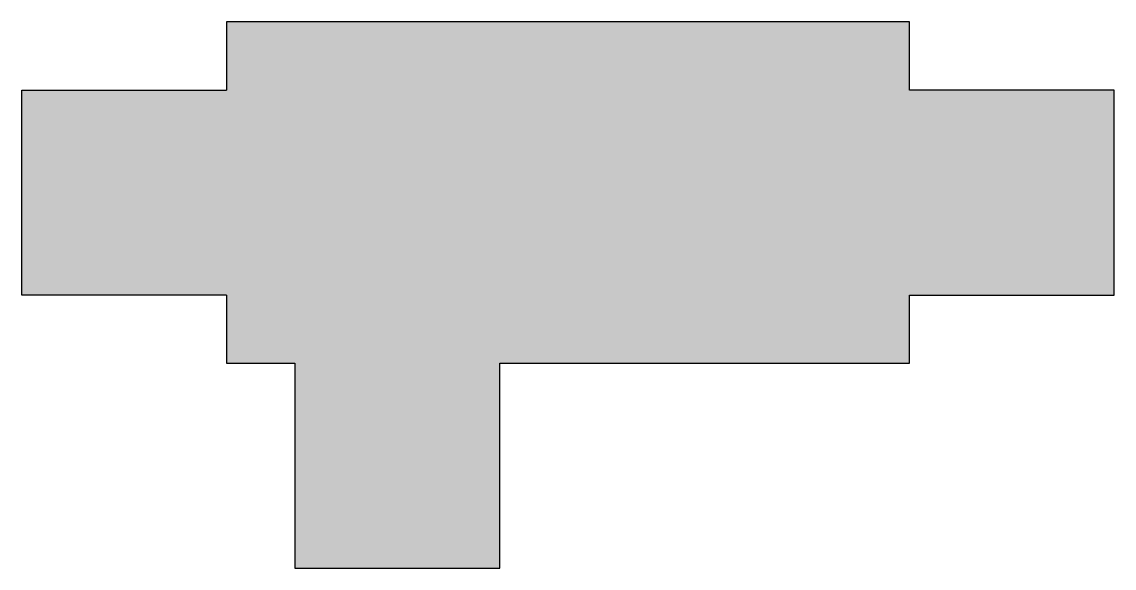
# Model space of a CAD drawing. Header units: millimetres. Extents: x -2914.382 to -2914.222, y 3750.485 to 3750.565.
import ezdxf

# ---------------------------------------------------------------- set-up
doc = ezdxf.new("R2010")
doc.units = ezdxf.units.MM
doc.layers.add('Ele_conduletes', color=2, linetype='Continuous')

msp = doc.modelspace()

# ---------------------------------------------------------------- hatches: boundary and pattern name
at = {"layer": 'Ele_conduletes'}
msp.add_hatch(color=1, dxfattribs=at).paths.add_polyline_path([(-2914.35247, 3750.56487), (-2914.35247, 3750.55487), (-2914.38247, 3750.55487), (-2914.38247, 3750.52487), (-2914.35247, 3750.52487), (-2914.35247, 3750.51487), (-2914.34247, 3750.51487), (-2914.34247, 3750.48487), (-2914.31247, 3750.48487), (-2914.31247, 3750.51487), (-2914.25247, 3750.51487), (-2914.25247, 3750.52487), (-2914.22247, 3750.52487), (-2914.22247, 3750.55487), (-2914.25247, 3750.55487), (-2914.25247, 3750.56487)])

# ---------------------------------------------------------------- linework, layer by layer
for p, q in [((-2914.25247, 3750.56487), (-2914.35247, 3750.56487)), ((-2914.35247, 3750.56487), (-2914.35247, 3750.55487)), ((-2914.25247, 3750.55487), (-2914.25247, 3750.56487)), ((-2914.38247, 3750.52487), (-2914.38247, 3750.55487)), ((-2914.38247, 3750.55487), (-2914.35247, 3750.55487)), ((-2914.22247, 3750.55487), (-2914.25247, 3750.55487)), ((-2914.22247, 3750.52487), (-2914.22247, 3750.55487)), ((-2914.35247, 3750.52487), (-2914.38247, 3750.52487)), ((-2914.35247, 3750.52487), (-2914.35247, 3750.51487)), ((-2914.25247, 3750.52487), (-2914.22247, 3750.52487)), ((-2914.25247, 3750.51487), (-2914.25247, 3750.52487)), ((-2914.35247, 3750.51487), (-2914.34247, 3750.51487)), ((-2914.34247, 3750.51487), (-2914.34247, 3750.48487)), ((-2914.31247, 3750.48487), (-2914.31247, 3750.51487)), ((-2914.31247, 3750.51487), (-2914.25247, 3750.51487)), ((-2914.34247, 3750.48487), (-2914.31247, 3750.48487))]:
    msp.add_line(p, q, dxfattribs=at)

doc.saveas('drawing.dxf')
